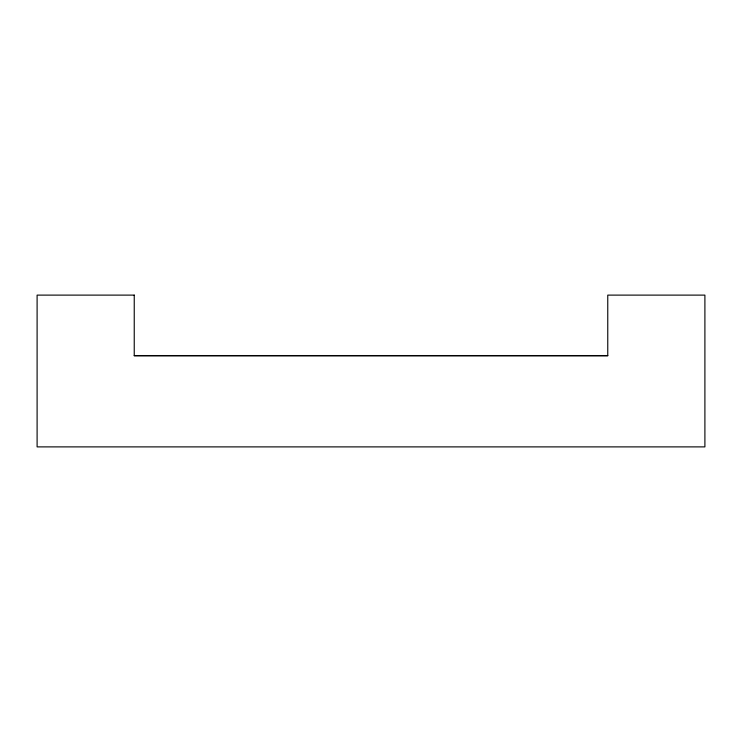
<?xml version="1.0" encoding="UTF-8"?>
<svg xmlns="http://www.w3.org/2000/svg" width="742" height="742" viewBox="0 0 742 742"><rect width="100%" height="100%" fill="white"/><g stroke="black" fill="none" stroke-linecap="round" stroke-linejoin="round"><path stroke-width="1.11" d="M134.237 355.548L607.763 355.548M134.237 295.112L37.1 295.112L37.1 446.888L704.9 446.888L704.9 295.112L607.763 295.112L607.763 355.826L134.237 355.826L134.237 295.112"/></g></svg>
